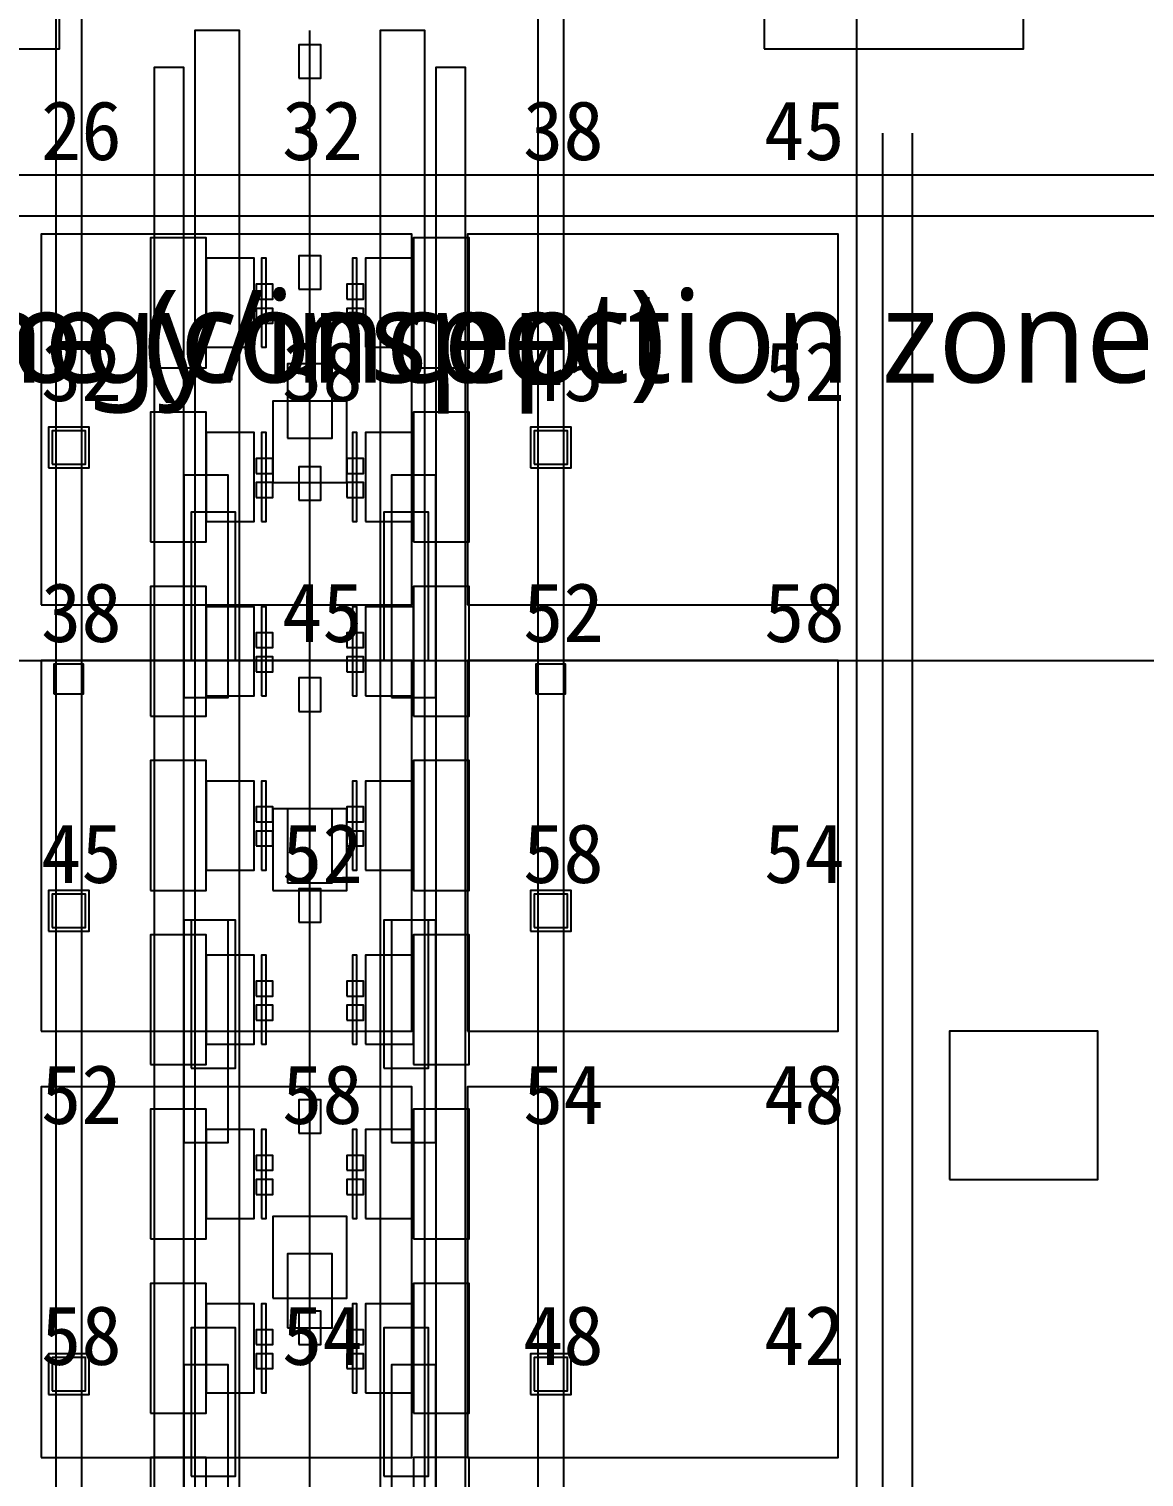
# Model space of a CAD drawing. Header units: metres. Extents: x -1640 to 1560, y -268 to 2338.
# Drawn here: x -25.82 to 4.25, y 1421.97 to 1461.04 of the extents above; entities that cross this region are included whole.
import ezdxf

# ---------------------------------------------------------------- set-up
doc = ezdxf.new("R2010")
doc.units = ezdxf.units.M
for name, color, linetype in [('1F_PUMP', 2, 'Continuous'), ('1F_SCR', 3, 'Continuous'), ('1F_STRUCT_COLUMN', 8, 'Continuous'), ('1F_ZONE', 3, 'Continuous'), ('2F_CSF_LATERAL_RACK_CONCEPT', 9, 'Continuous'), ('2F_RFG', 5, 'Continuous'), ('2F_STRUCT_COLUMN', 8, 'Continuous'), ('2F_VMB', 6, 'Continuous'), ('2F_ZONE', 3, 'Continuous'), ('3F_CLEANROOM_OVERHEAD_PIPE_DUCT_CONCEPT', 9, 'Continuous'), ('3F_EHS_EGRESS_DIST_M', 2, 'Continuous'), ('3F_FOUP', 5, 'Continuous'), ('3F_METRO', 2, 'Continuous'), ('3F_OHT', 9, 'Continuous'), ('3F_OHTV', 1, 'Continuous'), ('3F_STRUCT_COLUMN', 8, 'Continuous'), ('3F_TBAR', 6, 'Continuous'), ('3F_TEXT', 7, 'Continuous'), ('3F_ZONE', 3, 'Continuous'), ('4F_FFU', 1, 'Continuous'), ('4F_STRUCT_PLENUM_TRUSS_CONCEPT', 9, 'Continuous'), ('4F_ZONE', 3, 'Continuous'), ('5F_PUMP', 2, 'Continuous'), ('5F_SCR', 3, 'Continuous'), ('5F_STRUCT_COLUMN', 8, 'Continuous'), ('5F_ZONE', 3, 'Continuous'), ('6F_CSF_LATERAL_RACK_CONCEPT', 9, 'Continuous'), ('6F_RFG', 5, 'Continuous'), ('6F_STRUCT_COLUMN', 8, 'Continuous'), ('6F_VMB', 6, 'Continuous'), ('6F_ZONE', 3, 'Continuous'), ('7F_CLEANROOM_OVERHEAD_PIPE_DUCT_CONCEPT', 9, 'Continuous'), ('7F_EHS_EGRESS_DIST_M', 2, 'Continuous'), ('7F_FOUP', 5, 'Continuous'), ('7F_METRO', 2, 'Continuous'), ('7F_OHT', 9, 'Continuous'), ('7F_OHTV', 1, 'Continuous'), ('7F_STRUCT_COLUMN', 8, 'Continuous'), ('7F_TBAR', 6, 'Continuous'), ('7F_TEXT', 7, 'Continuous'), ('7F_ZONE', 3, 'Continuous'), ('8F_FFU', 1, 'Continuous'), ('8F_STRUCT_PLENUM_TRUSS_CONCEPT', 9, 'Continuous'), ('8F_ZONE', 3, 'Continuous'), ('_SUPPORT', 4, 'Continuous'), ('RF_RSC', 4, 'Continuous'), ('UTIL_GAS.SPEC_CONCEPT', 3, 'Continuous'), ('UTIL_PCW.R_CONCEPT', 1, 'Continuous'), ('UTIL_PCW.S_CONCEPT', 6, 'Continuous'), ('UTIL_UPW.R_CONCEPT', 2, 'Continuous'), ('UTIL_UPW.S_CONCEPT', 1, 'Continuous')]:
    doc.layers.add(name, color=color, linetype=linetype)
doc.styles.add('KO', font='malgun.ttf')

msp = doc.modelspace()

# ---------------------------------------------------------------- linework, layer by layer
at = {"layer": '1F_PUMP'}
for points in [[(-21.45, 1444), (-20.25, 1444), (-20.25, 1448), (-21.45, 1448)], [(-16.25, 1444), (-15.05, 1444), (-15.05, 1448), (-16.25, 1448)], [(-21.45, 1433), (-20.25, 1433), (-20.25, 1437), (-21.45, 1437)], [(-16.25, 1433), (-15.05, 1433), (-15.05, 1437), (-16.25, 1437)], [(-21.45, 1422), (-20.25, 1422), (-20.25, 1426), (-21.45, 1426)], [(-16.25, 1422), (-15.05, 1422), (-15.05, 1426), (-16.25, 1426)]]:
    msp.add_lwpolyline(points, close=True, dxfattribs=at)
at = {"layer": '1F_SCR'}
for points in [[(-19.25, 1448.8), (-17.25, 1448.8), (-17.25, 1451), (-19.25, 1451)], [(-19.25, 1437.8), (-17.25, 1437.8), (-17.25, 1440), (-19.25, 1440)], [(-19.25, 1426.8), (-17.25, 1426.8), (-17.25, 1429), (-19.25, 1429)]]:
    msp.add_lwpolyline(points, close=True, dxfattribs=at)
at = {"layer": '1F_STRUCT_COLUMN'}
for points in [[(-25.3, 1449.2), (-24.2, 1449.2), (-24.2, 1450.3), (-25.3, 1450.3)], [(-12.3, 1449.2), (-11.2, 1449.2), (-11.2, 1450.3), (-12.3, 1450.3)], [(-25.3, 1436.7), (-24.2, 1436.7), (-24.2, 1437.8), (-25.3, 1437.8)], [(-12.3, 1436.7), (-11.2, 1436.7), (-11.2, 1437.8), (-12.3, 1437.8)], [(-25.3, 1424.2), (-24.2, 1424.2), (-24.2, 1425.3), (-25.3, 1425.3)], [(-12.3, 1424.2), (-11.2, 1424.2), (-11.2, 1425.3), (-12.3, 1425.3)]]:
    msp.add_lwpolyline(points, close=True, dxfattribs=at)
at = {"layer": '1F_ZONE'}
msp.add_lwpolyline([(-280, 1306), (-3.5, 1306), (-3.5, 1464), (-280, 1464)], close=True, dxfattribs=at)
at = {"layer": '2F_CSF_LATERAL_RACK_CONCEPT'}
for points in [[(-22.45, 1310), (-21.65, 1310), (-21.65, 1460), (-22.45, 1460)], [(-14.85, 1310), (-14.05, 1310), (-14.05, 1460), (-14.85, 1460)]]:
    msp.add_lwpolyline(points, close=True, dxfattribs=at)
at = {"layer": '2F_RFG'}
for points in [[(-21.65, 1443), (-20.45, 1443), (-20.45, 1449), (-21.65, 1449)], [(-16.05, 1443), (-14.85, 1443), (-14.85, 1449), (-16.05, 1449)], [(-21.65, 1431), (-20.45, 1431), (-20.45, 1437), (-21.65, 1437)], [(-16.05, 1431), (-14.85, 1431), (-14.85, 1437), (-16.05, 1437)], [(-21.65, 1419), (-20.45, 1419), (-20.45, 1425), (-21.65, 1425)], [(-16.05, 1419), (-14.85, 1419), (-14.85, 1425), (-16.05, 1425)]]:
    msp.add_lwpolyline(points, close=True, dxfattribs=at)
at = {"layer": '2F_STRUCT_COLUMN'}
for points in [[(-25.2, 1449.3), (-24.3, 1449.3), (-24.3, 1450.2), (-25.2, 1450.2)], [(-12.2, 1449.3), (-11.3, 1449.3), (-11.3, 1450.2), (-12.2, 1450.2)], [(-25.2, 1436.8), (-24.3, 1436.8), (-24.3, 1437.7), (-25.2, 1437.7)], [(-12.2, 1436.8), (-11.3, 1436.8), (-11.3, 1437.7), (-12.2, 1437.7)], [(-25.2, 1424.3), (-24.3, 1424.3), (-24.3, 1425.2), (-25.2, 1425.2)], [(-12.2, 1424.3), (-11.3, 1424.3), (-11.3, 1425.2), (-12.2, 1425.2)]]:
    msp.add_lwpolyline(points, close=True, dxfattribs=at)
at = {"layer": '2F_VMB'}
for points in [[(-18.85, 1450), (-17.65, 1450), (-17.65, 1452), (-18.85, 1452)], [(-18.85, 1438), (-17.65, 1438), (-17.65, 1440), (-18.85, 1440)], [(-18.85, 1426), (-17.65, 1426), (-17.65, 1428), (-18.85, 1428)]]:
    msp.add_lwpolyline(points, close=True, dxfattribs=at)
at = {"layer": '2F_ZONE'}
msp.add_lwpolyline([(-280, 1306), (-3.5, 1306), (-3.5, 1464), (-280, 1464)], close=True, dxfattribs=at)
at = {"layer": '3F_CLEANROOM_OVERHEAD_PIPE_DUCT_CONCEPT'}
for points in [[(-21.35, 1309), (-20.15, 1309), (-20.15, 1461), (-21.35, 1461)], [(-16.35, 1309), (-15.15, 1309), (-15.15, 1461), (-16.35, 1461)]]:
    msp.add_lwpolyline(points, close=True, dxfattribs=at)
at = {"layer": '3F_FOUP'}
for points in [[(-19.7, 1453.75), (-19.25, 1453.75), (-19.25, 1454.15), (-19.7, 1454.15)], [(-17.25, 1453.75), (-16.8, 1453.75), (-16.8, 1454.15), (-17.25, 1454.15)], [(-19.7, 1453.1), (-19.25, 1453.1), (-19.25, 1453.5), (-19.7, 1453.5)], [(-17.25, 1453.1), (-16.8, 1453.1), (-16.8, 1453.5), (-17.25, 1453.5)], [(-19.7, 1449.05), (-19.25, 1449.05), (-19.25, 1449.45), (-19.7, 1449.45)], [(-17.25, 1449.05), (-16.8, 1449.05), (-16.8, 1449.45), (-17.25, 1449.45)], [(-19.7, 1448.4), (-19.25, 1448.4), (-19.25, 1448.8), (-19.7, 1448.8)], [(-17.25, 1448.4), (-16.8, 1448.4), (-16.8, 1448.8), (-17.25, 1448.8)], [(-19.7, 1444.35), (-19.25, 1444.35), (-19.25, 1444.75), (-19.7, 1444.75)], [(-17.25, 1444.35), (-16.8, 1444.35), (-16.8, 1444.75), (-17.25, 1444.75)], [(-19.7, 1443.7), (-19.25, 1443.7), (-19.25, 1444.1), (-19.7, 1444.1)], [(-17.25, 1443.7), (-16.8, 1443.7), (-16.8, 1444.1), (-17.25, 1444.1)], [(-19.7, 1439.65), (-19.25, 1439.65), (-19.25, 1440.05), (-19.7, 1440.05)], [(-17.25, 1439.65), (-16.8, 1439.65), (-16.8, 1440.05), (-17.25, 1440.05)], [(-19.7, 1439), (-19.25, 1439), (-19.25, 1439.4), (-19.7, 1439.4)], [(-17.25, 1439), (-16.8, 1439), (-16.8, 1439.4), (-17.25, 1439.4)], [(-19.7, 1434.95), (-19.25, 1434.95), (-19.25, 1435.35), (-19.7, 1435.35)], [(-17.25, 1434.95), (-16.8, 1434.95), (-16.8, 1435.35), (-17.25, 1435.35)], [(-19.7, 1434.3), (-19.25, 1434.3), (-19.25, 1434.7), (-19.7, 1434.7)], [(-17.25, 1434.3), (-16.8, 1434.3), (-16.8, 1434.7), (-17.25, 1434.7)], [(-19.7, 1430.25), (-19.25, 1430.25), (-19.25, 1430.65), (-19.7, 1430.65)], [(-17.25, 1430.25), (-16.8, 1430.25), (-16.8, 1430.65), (-17.25, 1430.65)], [(-19.7, 1429.6), (-19.25, 1429.6), (-19.25, 1430), (-19.7, 1430)], [(-17.25, 1429.6), (-16.8, 1429.6), (-16.8, 1430), (-17.25, 1430)], [(-19.7, 1425.55), (-19.25, 1425.55), (-19.25, 1425.95), (-19.7, 1425.95)], [(-17.25, 1425.55), (-16.8, 1425.55), (-16.8, 1425.95), (-17.25, 1425.95)], [(-19.7, 1424.9), (-19.25, 1424.9), (-19.25, 1425.3), (-19.7, 1425.3)], [(-17.25, 1424.9), (-16.8, 1424.9), (-16.8, 1425.3), (-17.25, 1425.3)]]:
    msp.add_lwpolyline(points, close=True, dxfattribs=at)
at = {"layer": '3F_METRO'}
for points in [[(-22.55, 1451.9), (-21.05, 1451.9), (-21.05, 1455.4), (-22.55, 1455.4)], [(-15.45, 1451.9), (-13.95, 1451.9), (-13.95, 1455.4), (-15.45, 1455.4)], [(-21.05, 1452.45), (-19.75, 1452.45), (-19.75, 1454.85), (-21.05, 1454.85)], [(-16.75, 1452.45), (-15.45, 1452.45), (-15.45, 1454.85), (-16.75, 1454.85)], [(-22.55, 1447.2), (-21.05, 1447.2), (-21.05, 1450.7), (-22.55, 1450.7)], [(-15.45, 1447.2), (-13.95, 1447.2), (-13.95, 1450.7), (-15.45, 1450.7)], [(-21.05, 1447.75), (-19.75, 1447.75), (-19.75, 1450.15), (-21.05, 1450.15)], [(-16.75, 1447.75), (-15.45, 1447.75), (-15.45, 1450.15), (-16.75, 1450.15)], [(-22.55, 1442.5), (-21.05, 1442.5), (-21.05, 1446), (-22.55, 1446)], [(-15.45, 1442.5), (-13.95, 1442.5), (-13.95, 1446), (-15.45, 1446)], [(-21.05, 1443.05), (-19.75, 1443.05), (-19.75, 1445.45), (-21.05, 1445.45)], [(-16.75, 1443.05), (-15.45, 1443.05), (-15.45, 1445.45), (-16.75, 1445.45)], [(-22.55, 1437.8), (-21.05, 1437.8), (-21.05, 1441.3), (-22.55, 1441.3)], [(-15.45, 1437.8), (-13.95, 1437.8), (-13.95, 1441.3), (-15.45, 1441.3)], [(-21.05, 1438.35), (-19.75, 1438.35), (-19.75, 1440.75), (-21.05, 1440.75)], [(-16.75, 1438.35), (-15.45, 1438.35), (-15.45, 1440.75), (-16.75, 1440.75)], [(-22.55, 1433.1), (-21.05, 1433.1), (-21.05, 1436.6), (-22.55, 1436.6)], [(-15.45, 1433.1), (-13.95, 1433.1), (-13.95, 1436.6), (-15.45, 1436.6)], [(-21.05, 1433.65), (-19.75, 1433.65), (-19.75, 1436.05), (-21.05, 1436.05)], [(-16.75, 1433.65), (-15.45, 1433.65), (-15.45, 1436.05), (-16.75, 1436.05)], [(-22.55, 1428.4), (-21.05, 1428.4), (-21.05, 1431.9), (-22.55, 1431.9)], [(-15.45, 1428.4), (-13.95, 1428.4), (-13.95, 1431.9), (-15.45, 1431.9)], [(-21.05, 1428.95), (-19.75, 1428.95), (-19.75, 1431.35), (-21.05, 1431.35)], [(-16.75, 1428.95), (-15.45, 1428.95), (-15.45, 1431.35), (-16.75, 1431.35)], [(-22.55, 1423.7), (-21.05, 1423.7), (-21.05, 1427.2), (-22.55, 1427.2)], [(-15.45, 1423.7), (-13.95, 1423.7), (-13.95, 1427.2), (-15.45, 1427.2)], [(-21.05, 1424.25), (-19.75, 1424.25), (-19.75, 1426.65), (-21.05, 1426.65)], [(-16.75, 1424.25), (-15.45, 1424.25), (-15.45, 1426.65), (-16.75, 1426.65)], [(-22.55, 1419), (-21.05, 1419), (-21.05, 1422.5), (-22.55, 1422.5)], [(-15.45, 1419), (-13.95, 1419), (-13.95, 1422.5), (-15.45, 1422.5)]]:
    msp.add_lwpolyline(points, close=True, dxfattribs=at)
at = {"layer": '3F_OHT'}
msp.add_line((-18.25, 1389), (-18.25, 1461), dxfattribs=at)
at = {"layer": '3F_OHTV'}
for points in [[(-18.55, 1459.71), (-17.95, 1459.71), (-17.95, 1460.61), (-18.55, 1460.61)], [(-18.55, 1454.02), (-17.95, 1454.02), (-17.95, 1454.92), (-18.55, 1454.92)], [(-18.55, 1448.33), (-17.95, 1448.33), (-17.95, 1449.23), (-18.55, 1449.23)], [(-18.55, 1442.63), (-17.95, 1442.63), (-17.95, 1443.53), (-18.55, 1443.53)], [(-18.55, 1436.94), (-17.95, 1436.94), (-17.95, 1437.84), (-18.55, 1437.84)], [(-18.55, 1431.25), (-17.95, 1431.25), (-17.95, 1432.15), (-18.55, 1432.15)], [(-18.55, 1425.55), (-17.95, 1425.55), (-17.95, 1426.45), (-18.55, 1426.45)]]:
    msp.add_lwpolyline(points, close=True, dxfattribs=at)
at = {"layer": '3F_STRUCT_COLUMN'}
for points in [[(-25.15, 1443.1), (-24.35, 1443.1), (-24.35, 1443.9), (-25.15, 1443.9)], [(-12.15, 1443.1), (-11.35, 1443.1), (-11.35, 1443.9), (-12.15, 1443.9)]]:
    msp.add_lwpolyline(points, close=True, dxfattribs=at)
at = {"layer": '3F_TBAR'}
for points in [[(-19.55, 1452.45), (-19.43, 1452.45), (-19.43, 1454.85), (-19.55, 1454.85)], [(-17.1, 1452.45), (-16.98, 1452.45), (-16.98, 1454.85), (-17.1, 1454.85)], [(-19.55, 1447.75), (-19.43, 1447.75), (-19.43, 1450.15), (-19.55, 1450.15)], [(-17.1, 1447.75), (-16.98, 1447.75), (-16.98, 1450.15), (-17.1, 1450.15)], [(-19.55, 1443.05), (-19.43, 1443.05), (-19.43, 1445.45), (-19.55, 1445.45)], [(-17.1, 1443.05), (-16.98, 1443.05), (-16.98, 1445.45), (-17.1, 1445.45)], [(-19.55, 1438.35), (-19.43, 1438.35), (-19.43, 1440.75), (-19.55, 1440.75)], [(-17.1, 1438.35), (-16.98, 1438.35), (-16.98, 1440.75), (-17.1, 1440.75)], [(-19.55, 1433.65), (-19.43, 1433.65), (-19.43, 1436.05), (-19.55, 1436.05)], [(-17.1, 1433.65), (-16.98, 1433.65), (-16.98, 1436.05), (-17.1, 1436.05)], [(-19.55, 1428.95), (-19.43, 1428.95), (-19.43, 1431.35), (-19.55, 1431.35)], [(-17.1, 1428.95), (-16.98, 1428.95), (-16.98, 1431.35), (-17.1, 1431.35)], [(-19.55, 1424.25), (-19.43, 1424.25), (-19.43, 1426.65), (-19.55, 1426.65)], [(-17.1, 1424.25), (-16.98, 1424.25), (-16.98, 1426.65), (-17.1, 1426.65)]]:
    msp.add_lwpolyline(points, close=True, dxfattribs=at)
at = {"layer": '3F_ZONE'}
msp.add_lwpolyline([(-280, 1306), (-3.5, 1306), (-3.5, 1464), (-280, 1464)], close=True, dxfattribs=at)
at = {"layer": '4F_FFU'}
for points in [[(-25.5, 1445.5), (-15.5, 1445.5), (-15.5, 1455.5), (-25.5, 1455.5)], [(-14, 1445.5), (-4, 1445.5), (-4, 1455.5), (-14, 1455.5)], [(-25.5, 1434), (-15.5, 1434), (-15.5, 1444), (-25.5, 1444)], [(-14, 1434), (-4, 1434), (-4, 1444), (-14, 1444)], [(-25.5, 1422.5), (-15.5, 1422.5), (-15.5, 1432.5), (-25.5, 1432.5)], [(-14, 1422.5), (-4, 1422.5), (-4, 1432.5), (-14, 1432.5)]]:
    msp.add_lwpolyline(points, close=True, dxfattribs=at)
at = {"layer": '4F_STRUCT_PLENUM_TRUSS_CONCEPT'}
for points in [[(-25.1, 1306), (-24.4, 1306), (-24.4, 1464), (-25.1, 1464)], [(-12.1, 1306), (-11.4, 1306), (-11.4, 1464), (-12.1, 1464)]]:
    msp.add_lwpolyline(points, close=True, dxfattribs=at)
at = {"layer": '4F_ZONE'}
msp.add_lwpolyline([(-280, 1306), (-3.5, 1306), (-3.5, 1464), (-280, 1464)], close=True, dxfattribs=at)
at = {"layer": '5F_PUMP'}
for points in [[(-21.45, 1444), (-20.25, 1444), (-20.25, 1448), (-21.45, 1448)], [(-16.25, 1444), (-15.05, 1444), (-15.05, 1448), (-16.25, 1448)], [(-21.45, 1433), (-20.25, 1433), (-20.25, 1437), (-21.45, 1437)], [(-16.25, 1433), (-15.05, 1433), (-15.05, 1437), (-16.25, 1437)], [(-21.45, 1422), (-20.25, 1422), (-20.25, 1426), (-21.45, 1426)], [(-16.25, 1422), (-15.05, 1422), (-15.05, 1426), (-16.25, 1426)]]:
    msp.add_lwpolyline(points, close=True, dxfattribs=at)
at = {"layer": '5F_SCR'}
for points in [[(-19.25, 1448.8), (-17.25, 1448.8), (-17.25, 1451), (-19.25, 1451)], [(-19.25, 1437.8), (-17.25, 1437.8), (-17.25, 1440), (-19.25, 1440)], [(-19.25, 1426.8), (-17.25, 1426.8), (-17.25, 1429), (-19.25, 1429)]]:
    msp.add_lwpolyline(points, close=True, dxfattribs=at)
at = {"layer": '5F_STRUCT_COLUMN'}
for points in [[(-25.3, 1449.2), (-24.2, 1449.2), (-24.2, 1450.3), (-25.3, 1450.3)], [(-12.3, 1449.2), (-11.2, 1449.2), (-11.2, 1450.3), (-12.3, 1450.3)], [(-25.3, 1436.7), (-24.2, 1436.7), (-24.2, 1437.8), (-25.3, 1437.8)], [(-12.3, 1436.7), (-11.2, 1436.7), (-11.2, 1437.8), (-12.3, 1437.8)], [(-25.3, 1424.2), (-24.2, 1424.2), (-24.2, 1425.3), (-25.3, 1425.3)], [(-12.3, 1424.2), (-11.2, 1424.2), (-11.2, 1425.3), (-12.3, 1425.3)]]:
    msp.add_lwpolyline(points, close=True, dxfattribs=at)
at = {"layer": '5F_ZONE'}
msp.add_lwpolyline([(-280, 1306), (-3.5, 1306), (-3.5, 1464), (-280, 1464)], close=True, dxfattribs=at)
at = {"layer": '6F_CSF_LATERAL_RACK_CONCEPT'}
for points in [[(-22.45, 1310), (-21.65, 1310), (-21.65, 1460), (-22.45, 1460)], [(-14.85, 1310), (-14.05, 1310), (-14.05, 1460), (-14.85, 1460)]]:
    msp.add_lwpolyline(points, close=True, dxfattribs=at)
at = {"layer": '6F_RFG'}
for points in [[(-21.65, 1443), (-20.45, 1443), (-20.45, 1449), (-21.65, 1449)], [(-16.05, 1443), (-14.85, 1443), (-14.85, 1449), (-16.05, 1449)], [(-21.65, 1431), (-20.45, 1431), (-20.45, 1437), (-21.65, 1437)], [(-16.05, 1431), (-14.85, 1431), (-14.85, 1437), (-16.05, 1437)], [(-21.65, 1419), (-20.45, 1419), (-20.45, 1425), (-21.65, 1425)], [(-16.05, 1419), (-14.85, 1419), (-14.85, 1425), (-16.05, 1425)]]:
    msp.add_lwpolyline(points, close=True, dxfattribs=at)
at = {"layer": '6F_STRUCT_COLUMN'}
for points in [[(-25.2, 1449.3), (-24.3, 1449.3), (-24.3, 1450.2), (-25.2, 1450.2)], [(-12.2, 1449.3), (-11.3, 1449.3), (-11.3, 1450.2), (-12.2, 1450.2)], [(-25.2, 1436.8), (-24.3, 1436.8), (-24.3, 1437.7), (-25.2, 1437.7)], [(-12.2, 1436.8), (-11.3, 1436.8), (-11.3, 1437.7), (-12.2, 1437.7)], [(-25.2, 1424.3), (-24.3, 1424.3), (-24.3, 1425.2), (-25.2, 1425.2)], [(-12.2, 1424.3), (-11.3, 1424.3), (-11.3, 1425.2), (-12.2, 1425.2)]]:
    msp.add_lwpolyline(points, close=True, dxfattribs=at)
at = {"layer": '6F_VMB'}
for points in [[(-18.85, 1450), (-17.65, 1450), (-17.65, 1452), (-18.85, 1452)], [(-18.85, 1438), (-17.65, 1438), (-17.65, 1440), (-18.85, 1440)], [(-18.85, 1426), (-17.65, 1426), (-17.65, 1428), (-18.85, 1428)]]:
    msp.add_lwpolyline(points, close=True, dxfattribs=at)
at = {"layer": '6F_ZONE'}
msp.add_lwpolyline([(-280, 1306), (-3.5, 1306), (-3.5, 1464), (-280, 1464)], close=True, dxfattribs=at)
at = {"layer": '7F_CLEANROOM_OVERHEAD_PIPE_DUCT_CONCEPT'}
for points in [[(-21.35, 1309), (-20.15, 1309), (-20.15, 1461), (-21.35, 1461)], [(-16.35, 1309), (-15.15, 1309), (-15.15, 1461), (-16.35, 1461)]]:
    msp.add_lwpolyline(points, close=True, dxfattribs=at)
at = {"layer": '7F_FOUP'}
for points in [[(-19.7, 1453.75), (-19.25, 1453.75), (-19.25, 1454.15), (-19.7, 1454.15)], [(-17.25, 1453.75), (-16.8, 1453.75), (-16.8, 1454.15), (-17.25, 1454.15)], [(-19.7, 1453.1), (-19.25, 1453.1), (-19.25, 1453.5), (-19.7, 1453.5)], [(-17.25, 1453.1), (-16.8, 1453.1), (-16.8, 1453.5), (-17.25, 1453.5)], [(-19.7, 1449.05), (-19.25, 1449.05), (-19.25, 1449.45), (-19.7, 1449.45)], [(-17.25, 1449.05), (-16.8, 1449.05), (-16.8, 1449.45), (-17.25, 1449.45)], [(-19.7, 1448.4), (-19.25, 1448.4), (-19.25, 1448.8), (-19.7, 1448.8)], [(-17.25, 1448.4), (-16.8, 1448.4), (-16.8, 1448.8), (-17.25, 1448.8)], [(-19.7, 1444.35), (-19.25, 1444.35), (-19.25, 1444.75), (-19.7, 1444.75)], [(-17.25, 1444.35), (-16.8, 1444.35), (-16.8, 1444.75), (-17.25, 1444.75)], [(-19.7, 1443.7), (-19.25, 1443.7), (-19.25, 1444.1), (-19.7, 1444.1)], [(-17.25, 1443.7), (-16.8, 1443.7), (-16.8, 1444.1), (-17.25, 1444.1)], [(-19.7, 1439.65), (-19.25, 1439.65), (-19.25, 1440.05), (-19.7, 1440.05)], [(-17.25, 1439.65), (-16.8, 1439.65), (-16.8, 1440.05), (-17.25, 1440.05)], [(-19.7, 1439), (-19.25, 1439), (-19.25, 1439.4), (-19.7, 1439.4)], [(-17.25, 1439), (-16.8, 1439), (-16.8, 1439.4), (-17.25, 1439.4)], [(-19.7, 1434.95), (-19.25, 1434.95), (-19.25, 1435.35), (-19.7, 1435.35)], [(-17.25, 1434.95), (-16.8, 1434.95), (-16.8, 1435.35), (-17.25, 1435.35)], [(-19.7, 1434.3), (-19.25, 1434.3), (-19.25, 1434.7), (-19.7, 1434.7)], [(-17.25, 1434.3), (-16.8, 1434.3), (-16.8, 1434.7), (-17.25, 1434.7)], [(-19.7, 1430.25), (-19.25, 1430.25), (-19.25, 1430.65), (-19.7, 1430.65)], [(-17.25, 1430.25), (-16.8, 1430.25), (-16.8, 1430.65), (-17.25, 1430.65)], [(-19.7, 1429.6), (-19.25, 1429.6), (-19.25, 1430), (-19.7, 1430)], [(-17.25, 1429.6), (-16.8, 1429.6), (-16.8, 1430), (-17.25, 1430)], [(-19.7, 1425.55), (-19.25, 1425.55), (-19.25, 1425.95), (-19.7, 1425.95)], [(-17.25, 1425.55), (-16.8, 1425.55), (-16.8, 1425.95), (-17.25, 1425.95)], [(-19.7, 1424.9), (-19.25, 1424.9), (-19.25, 1425.3), (-19.7, 1425.3)], [(-17.25, 1424.9), (-16.8, 1424.9), (-16.8, 1425.3), (-17.25, 1425.3)]]:
    msp.add_lwpolyline(points, close=True, dxfattribs=at)
at = {"layer": '7F_METRO'}
for points in [[(-22.55, 1451.9), (-21.05, 1451.9), (-21.05, 1455.4), (-22.55, 1455.4)], [(-15.45, 1451.9), (-13.95, 1451.9), (-13.95, 1455.4), (-15.45, 1455.4)], [(-21.05, 1452.45), (-19.75, 1452.45), (-19.75, 1454.85), (-21.05, 1454.85)], [(-16.75, 1452.45), (-15.45, 1452.45), (-15.45, 1454.85), (-16.75, 1454.85)], [(-22.55, 1447.2), (-21.05, 1447.2), (-21.05, 1450.7), (-22.55, 1450.7)], [(-15.45, 1447.2), (-13.95, 1447.2), (-13.95, 1450.7), (-15.45, 1450.7)], [(-21.05, 1447.75), (-19.75, 1447.75), (-19.75, 1450.15), (-21.05, 1450.15)], [(-16.75, 1447.75), (-15.45, 1447.75), (-15.45, 1450.15), (-16.75, 1450.15)], [(-22.55, 1442.5), (-21.05, 1442.5), (-21.05, 1446), (-22.55, 1446)], [(-15.45, 1442.5), (-13.95, 1442.5), (-13.95, 1446), (-15.45, 1446)], [(-21.05, 1443.05), (-19.75, 1443.05), (-19.75, 1445.45), (-21.05, 1445.45)], [(-16.75, 1443.05), (-15.45, 1443.05), (-15.45, 1445.45), (-16.75, 1445.45)], [(-22.55, 1437.8), (-21.05, 1437.8), (-21.05, 1441.3), (-22.55, 1441.3)], [(-15.45, 1437.8), (-13.95, 1437.8), (-13.95, 1441.3), (-15.45, 1441.3)], [(-21.05, 1438.35), (-19.75, 1438.35), (-19.75, 1440.75), (-21.05, 1440.75)], [(-16.75, 1438.35), (-15.45, 1438.35), (-15.45, 1440.75), (-16.75, 1440.75)], [(-22.55, 1433.1), (-21.05, 1433.1), (-21.05, 1436.6), (-22.55, 1436.6)], [(-15.45, 1433.1), (-13.95, 1433.1), (-13.95, 1436.6), (-15.45, 1436.6)], [(-21.05, 1433.65), (-19.75, 1433.65), (-19.75, 1436.05), (-21.05, 1436.05)], [(-16.75, 1433.65), (-15.45, 1433.65), (-15.45, 1436.05), (-16.75, 1436.05)], [(-22.55, 1428.4), (-21.05, 1428.4), (-21.05, 1431.9), (-22.55, 1431.9)], [(-15.45, 1428.4), (-13.95, 1428.4), (-13.95, 1431.9), (-15.45, 1431.9)], [(-21.05, 1428.95), (-19.75, 1428.95), (-19.75, 1431.35), (-21.05, 1431.35)], [(-16.75, 1428.95), (-15.45, 1428.95), (-15.45, 1431.35), (-16.75, 1431.35)], [(-22.55, 1423.7), (-21.05, 1423.7), (-21.05, 1427.2), (-22.55, 1427.2)], [(-15.45, 1423.7), (-13.95, 1423.7), (-13.95, 1427.2), (-15.45, 1427.2)], [(-21.05, 1424.25), (-19.75, 1424.25), (-19.75, 1426.65), (-21.05, 1426.65)], [(-16.75, 1424.25), (-15.45, 1424.25), (-15.45, 1426.65), (-16.75, 1426.65)], [(-22.55, 1419), (-21.05, 1419), (-21.05, 1422.5), (-22.55, 1422.5)], [(-15.45, 1419), (-13.95, 1419), (-13.95, 1422.5), (-15.45, 1422.5)]]:
    msp.add_lwpolyline(points, close=True, dxfattribs=at)
at = {"layer": '7F_OHT'}
msp.add_line((-18.25, 1389), (-18.25, 1461), dxfattribs=at)
at = {"layer": '7F_OHTV'}
for points in [[(-18.55, 1459.71), (-17.95, 1459.71), (-17.95, 1460.61), (-18.55, 1460.61)], [(-18.55, 1454.02), (-17.95, 1454.02), (-17.95, 1454.92), (-18.55, 1454.92)], [(-18.55, 1448.33), (-17.95, 1448.33), (-17.95, 1449.23), (-18.55, 1449.23)], [(-18.55, 1442.63), (-17.95, 1442.63), (-17.95, 1443.53), (-18.55, 1443.53)], [(-18.55, 1436.94), (-17.95, 1436.94), (-17.95, 1437.84), (-18.55, 1437.84)], [(-18.55, 1431.25), (-17.95, 1431.25), (-17.95, 1432.15), (-18.55, 1432.15)], [(-18.55, 1425.55), (-17.95, 1425.55), (-17.95, 1426.45), (-18.55, 1426.45)]]:
    msp.add_lwpolyline(points, close=True, dxfattribs=at)
at = {"layer": '7F_STRUCT_COLUMN'}
for points in [[(-25.15, 1443.1), (-24.35, 1443.1), (-24.35, 1443.9), (-25.15, 1443.9)], [(-12.15, 1443.1), (-11.35, 1443.1), (-11.35, 1443.9), (-12.15, 1443.9)]]:
    msp.add_lwpolyline(points, close=True, dxfattribs=at)
at = {"layer": '7F_TBAR'}
for points in [[(-19.55, 1452.45), (-19.43, 1452.45), (-19.43, 1454.85), (-19.55, 1454.85)], [(-17.1, 1452.45), (-16.98, 1452.45), (-16.98, 1454.85), (-17.1, 1454.85)], [(-19.55, 1447.75), (-19.43, 1447.75), (-19.43, 1450.15), (-19.55, 1450.15)], [(-17.1, 1447.75), (-16.98, 1447.75), (-16.98, 1450.15), (-17.1, 1450.15)], [(-19.55, 1443.05), (-19.43, 1443.05), (-19.43, 1445.45), (-19.55, 1445.45)], [(-17.1, 1443.05), (-16.98, 1443.05), (-16.98, 1445.45), (-17.1, 1445.45)], [(-19.55, 1438.35), (-19.43, 1438.35), (-19.43, 1440.75), (-19.55, 1440.75)], [(-17.1, 1438.35), (-16.98, 1438.35), (-16.98, 1440.75), (-17.1, 1440.75)], [(-19.55, 1433.65), (-19.43, 1433.65), (-19.43, 1436.05), (-19.55, 1436.05)], [(-17.1, 1433.65), (-16.98, 1433.65), (-16.98, 1436.05), (-17.1, 1436.05)], [(-19.55, 1428.95), (-19.43, 1428.95), (-19.43, 1431.35), (-19.55, 1431.35)], [(-17.1, 1428.95), (-16.98, 1428.95), (-16.98, 1431.35), (-17.1, 1431.35)], [(-19.55, 1424.25), (-19.43, 1424.25), (-19.43, 1426.65), (-19.55, 1426.65)], [(-17.1, 1424.25), (-16.98, 1424.25), (-16.98, 1426.65), (-17.1, 1426.65)]]:
    msp.add_lwpolyline(points, close=True, dxfattribs=at)
at = {"layer": '7F_ZONE'}
msp.add_lwpolyline([(-280, 1306), (-3.5, 1306), (-3.5, 1464), (-280, 1464)], close=True, dxfattribs=at)
at = {"layer": '8F_FFU'}
for points in [[(-25.5, 1445.5), (-15.5, 1445.5), (-15.5, 1455.5), (-25.5, 1455.5)], [(-14, 1445.5), (-4, 1445.5), (-4, 1455.5), (-14, 1455.5)], [(-25.5, 1434), (-15.5, 1434), (-15.5, 1444), (-25.5, 1444)], [(-14, 1434), (-4, 1434), (-4, 1444), (-14, 1444)], [(-25.5, 1422.5), (-15.5, 1422.5), (-15.5, 1432.5), (-25.5, 1432.5)], [(-14, 1422.5), (-4, 1422.5), (-4, 1432.5), (-14, 1432.5)]]:
    msp.add_lwpolyline(points, close=True, dxfattribs=at)
at = {"layer": '8F_STRUCT_PLENUM_TRUSS_CONCEPT'}
for points in [[(-25.1, 1306), (-24.4, 1306), (-24.4, 1464), (-25.1, 1464)], [(-12.1, 1306), (-11.4, 1306), (-11.4, 1464), (-12.1, 1464)]]:
    msp.add_lwpolyline(points, close=True, dxfattribs=at)
at = {"layer": '8F_ZONE'}
msp.add_lwpolyline([(-280, 1306), (-3.5, 1306), (-3.5, 1464), (-280, 1464)], close=True, dxfattribs=at)
at = {"layer": '_SUPPORT'}
msp.add_lwpolyline([(-1, 1430), (3, 1430), (3, 1434), (-1, 1434)], close=True, dxfattribs=at)
at = {"layer": 'RF_RSC'}
for points in [[(-32, 1460.5), (-25, 1460.5), (-25, 1465.5), (-32, 1465.5)], [(-6, 1460.5), (1, 1460.5), (1, 1465.5), (-6, 1465.5)]]:
    msp.add_lwpolyline(points, close=True, dxfattribs=at)
at = {"layer": 'UTIL_GAS.SPEC_CONCEPT'}
msp.add_line((-274.3, 1444), (293.3, 1444), dxfattribs=at)
msp.add_line((-274.3, 1444), (293.3, 1444), dxfattribs=at)
at = {"layer": 'UTIL_PCW.R_CONCEPT'}
msp.add_line((-1.995, 1311.78), (-1.995, 1458.23), dxfattribs=at)
msp.add_line((-1.995, 1311.78), (-1.995, 1458.23), dxfattribs=at)
at = {"layer": 'UTIL_PCW.S_CONCEPT'}
msp.add_line((-2.795, 1311.78), (-2.795, 1458.23), dxfattribs=at)
msp.add_line((-2.795, 1311.78), (-2.795, 1458.23), dxfattribs=at)
at = {"layer": 'UTIL_UPW.R_CONCEPT'}
msp.add_line((-276.3, 1457.1), (293.3, 1457.1), dxfattribs=at)
msp.add_line((-276.3, 1457.1), (293.3, 1457.1), dxfattribs=at)
at = {"layer": 'UTIL_UPW.S_CONCEPT'}
msp.add_line((-276.3, 1456), (293.3, 1456), dxfattribs=at)
msp.add_line((-276.3, 1456), (293.3, 1456), dxfattribs=at)

# ---------------------------------------------------------------- texts
at = {"layer": '3F_EHS_EGRESS_DIST_M'}
for s, p in [('26', (-25.5, 1457.5)), ('32', (-19, 1457.5)), ('38', (-12.5, 1457.5)), ('45', (-6, 1457.5)), ('32', (-25.5, 1451)), ('38', (-19, 1451)), ('45', (-12.5, 1451)), ('52', (-6, 1451)), ('38', (-25.5, 1444.5)), ('45', (-19, 1444.5)), ('52', (-12.5, 1444.5)), ('58', (-6, 1444.5)), ('45', (-25.5, 1438)), ('52', (-19, 1438)), ('58', (-12.5, 1438)), ('54', (-6, 1438)), ('52', (-25.5, 1431.5)), ('58', (-19, 1431.5)), ('54', (-12.5, 1431.5)), ('48', (-6, 1431.5)), ('58', (-25.5, 1425)), ('54', (-19, 1425)), ('48', (-12.5, 1425)), ('42', (-6, 1425))]:
    msp.add_text(s, height=1.6, dxfattribs=at).set_placement(p)
at = {"layer": '3F_TEXT', "style": 'KO'}
for s, p in [('Ion implant zone (concept)', (-49.45, 1451.5)), ('Metrology/inspection zone (concept)', (-36.45, 1451.5))]:
    msp.add_text(s, height=2.5, dxfattribs=at).set_placement(p)
at = {"layer": '7F_EHS_EGRESS_DIST_M'}
for s, p in [('26', (-25.5, 1457.5)), ('32', (-19, 1457.5)), ('38', (-12.5, 1457.5)), ('45', (-6, 1457.5)), ('32', (-25.5, 1451)), ('38', (-19, 1451)), ('45', (-12.5, 1451)), ('52', (-6, 1451)), ('38', (-25.5, 1444.5)), ('45', (-19, 1444.5)), ('52', (-12.5, 1444.5)), ('58', (-6, 1444.5)), ('45', (-25.5, 1438)), ('52', (-19, 1438)), ('58', (-12.5, 1438)), ('54', (-6, 1438)), ('52', (-25.5, 1431.5)), ('58', (-19, 1431.5)), ('54', (-12.5, 1431.5)), ('48', (-6, 1431.5)), ('58', (-25.5, 1425)), ('54', (-19, 1425)), ('48', (-12.5, 1425)), ('42', (-6, 1425))]:
    msp.add_text(s, height=1.6, dxfattribs=at).set_placement(p)
at = {"layer": '7F_TEXT', "style": 'KO'}
for s, p in [('Ion implant zone (concept)', (-49.45, 1451.5)), ('Metrology/inspection zone (concept)', (-36.45, 1451.5))]:
    msp.add_text(s, height=2.5, dxfattribs=at).set_placement(p)

doc.saveas('drawing.dxf')
